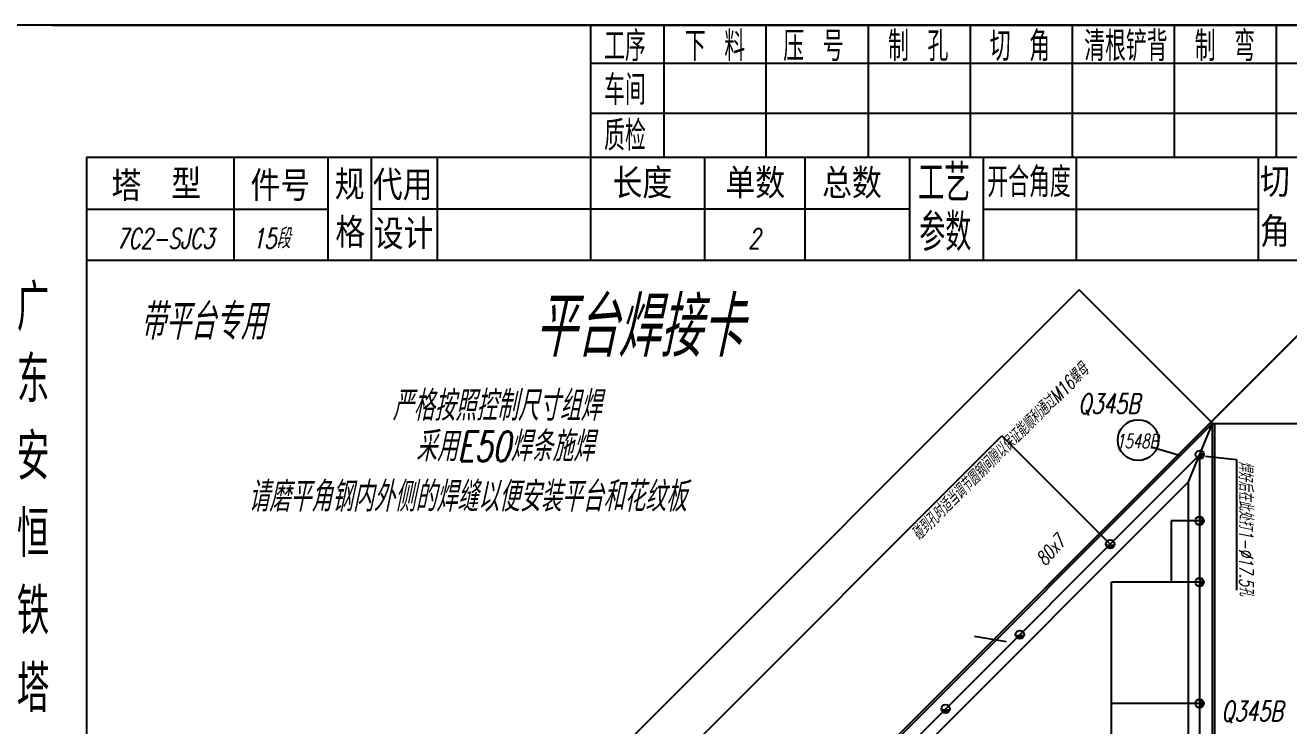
# Model space of a CAD drawing. Header units: millimetres. Extents: x -1378 to 644, y -1773 to 1979.
# Drawn here: x -1078.6 to -888, y -1667.5 to -1561.8 of the extents above; entities that cross this region are included whole.
import ezdxf
from ezdxf.enums import TextEntityAlignment as Align

# ---------------------------------------------------------------- set-up
doc = ezdxf.new("R2010")
doc.units = ezdxf.units.MM
for name, color, linetype in [('1', 7, 'Continuous'), ('11', 7, 'Continuous'), ('12', 7, 'Continuous')]:
    doc.layers.add(name, color=color, linetype=linetype)
doc.styles.add('hz', font='txt.shx', dxfattribs={"width": 0.7, "oblique": 12, "bigfont": 'hztxt.shx'})
doc.dimstyles.new('ISO-25', dxfattribs={"dimscale": 0.001, "dimtxt": 2.5, "dimasz": 2.5, "dimexe": 1.25, "dimexo": 0.625, "dimtad": 1, "dimtxsty": 'Standard', "dimcen": 2.5, "dimadec": 0, "dimazin": 0, "dimtfac": 1, "dimtmove": 0, "dimatfit": 3, "dimfxl": 0, "dimarcsym": 0})
doc.dimstyles.new('ISO-25$0', dxfattribs={"dimscale": 0.001, "dimtxt": 2, "dimasz": 1, "dimexe": 1.25, "dimexo": 0.625, "dimtad": 1, "dimdsep": 46, "dimtxsty": 'Standard', "dimcen": 2.5, "dimclrd": 1, "dimclre": 2, "dimclrt": 6, "dimadec": 0, "dimazin": 0, "dimtfac": 1, "dimtmove": 0, "dimatfit": 0, "dimfxl": 0, "dimarcsym": 0})
doc.dimstyles.new('ISO-25$7', dxfattribs={"dimtxt": 2.5, "dimasz": 0.6, "dimexe": 1.25, "dimexo": 0.625, "dimtad": 1, "dimdsep": 46, "dimtxsty": 'Standard', "dimcen": 2.5, "dimadec": 0, "dimazin": 0, "dimtfac": 1, "dimtmove": 0, "dimatfit": 3, "dimfxl": 0, "dimarcsym": 0})

# ---------------------------------------------------------------- blocks, each defined once
blk = doc.blocks.new('xytfsc')
at = {"color": 243}
for p, q in [((0.2119981069793931, 0.1756660281181865), (-0.08180189302063978, 0.1756660281181865)), ((0.009343547070755576, 0.1756660281181865), (0.009343547070755576, 0.155714770919089)), ((0.02043905911145261, 0.1756660281181865), (0.02043905911145261, 0.1557118104779665)), ((0.03583905911145224, 0.1756660281181865), (0.03583905911145224, 0.1557118104779665)), ((0.05123905911145188, 0.1756660281181865), (0.05123905911145188, 0.1557118104779665)), ((0.0666390591114514, 0.1756660281181865), (0.06663905911145152, 0.1557118104779665)), ((0.08203905911145126, 0.1756660281181865), (0.08203905911145115, 0.1557118104779665)), ((0.09743905911145079, 0.1756660281181865), (0.09743905911145079, 0.1557118104779665)), ((0.1128390591114504, 0.1756660281181865), (0.1128390591114504, 0.1557118104779665)), ((0.1590390591114492, 0.1699052611793964), (0.009343547070755465, 0.1699052611793964)), ((0.1590390591114492, 0.1623816372641632), (0.009343547070755465, 0.1623816372641632)), ((-0.06670189302062168, 0.1556999999999807), (-0.06670189302062168, -0.03041769200676575)), ((0.2069206040023625, 0.1556999999999807), (-0.06670189302062168, 0.1556999999999807)), ((-0.04446205990117902, 0.155710395888902), (-0.04446205990117902, 0.1402103958889274)), ((-0.01376276607479154, 0.1557706927281533), (-0.01376276607479154, 0.1402706927281788)), ((0.009343547070755576, 0.155714770919089), (0.009343547070755576, 0.1402147709191144)), ((0.02656845232527816, 0.1557985932079323), (0.02656845232527816, 0.1402985932079577)), ((0.04170315627649701, 0.1557985932079323), (0.04170315627649701, 0.1402985932079577)), ((0.05749081008329371, 0.1556970395588582), (0.05749081008329371, 0.1401970395588268)), ((0.06860905819851781, 0.1556999999999807), (0.06860905819851781, 0.1401970395588268)), ((0.08264511791261897, 0.1556970395588582), (0.08264511791261897, 0.1401970395588268)), ((0.1101013382460957, 0.1556970395588582), (0.1101013382460957, 0.1401970395588268)), ((-0.03023245648975659, 0.1478930030858255), (-0.06670189302062168, 0.1478930030858255)), ((0.05749081008329371, 0.1479470395588141), (-0.02368604084782133, 0.1479470395588141)), ((0.06860905819851781, 0.1479470395588141), (0.1101013382460957, 0.1479470395588141)), ((0.2070965826822823, 0.1401970395588268), (-0.06670189302062168, 0.1401970395588268)), ((-0.07180189302064888, -0.03550000000000003), (-0.08180189302063978, -0.03550000000000003)), ((-0.07180189302064888, -0.03550000000000003), (0.2119981069793931, -0.03550000000000003))]:
    blk.add_line(p, q, dxfattribs=at)
at = {"color": 25}
for p, q in [((-0.03023245648975659, 0.1401430030857814), (-0.03023245648975659, 0.1556430030858127)), ((-0.02369509745372567, 0.1402529613678912), (-0.02369509745372567, 0.1557529613679225))]:
    blk.add_line(p, q, dxfattribs=at)
at = {"color": 243, "style": 'hz', "width": 0.7}
for s, height, p in [('工序', 0.0045, (0.01141078938846307, 0.1702582894362837)), ('下 料', 0.0045, (0.02359805093865874, 0.1702582894362837)), ('压 号', 0.0045, (0.03844793515955247, 0.1702582894362837)), ('制 孔', 0.0045, (0.05425820382671931, 0.1702582894362837)), ('切 角', 0.0045, (0.06959885115699593, 0.1702582894362837)), ('清根铲背 ', 0.0045, (0.08384982621404846, 0.1702582894362837)), (' 制 弯', 0.0045, (0.0977236024752125, 0.1702582894362837)), ('车间', 0.0045, (0.01141078938846307, 0.1636468545306323)), ('质检', 0.0045, (0.01141078938846307, 0.156762344220953)), ('工艺', 0.0056, (0.0587989906382228, 0.1490577820888024)), ('开合角度', 0.0045, (0.06923366991591651, 0.1497418554182122)), ('参数', 0.0056, (0.05897301172157599, 0.1416372668027879)), ('广', 0.006999999999999999, (-0.07719585007359397, 0.1295954538279165)), ('东', 0.006999999999999999, (-0.07719585007359397, 0.1187447526499018)), ('安', 0.006999999999999999, (-0.07719585007359397, 0.1070945280846008)), ('恒', 0.006999999999999999, (-0.07719585007359397, 0.09542786141794474)), ('铁', 0.006999999999999999, (-0.07719585007359397, 0.08376119475123184)), ('塔', 0.006999999999999999, (-0.07719585007359397, 0.07209452808457578))]:
    blk.add_text(s, height=height, dxfattribs=at).set_placement(p)
at = {"color": 25, "style": 'hz'}
for s, height, p in [('长度', 0.004500000000000001, (0.01268450122748221, 0.1495456455800895)), ('切', 0.0045, (0.1103860914289777, 0.1497265722913557)), ('件号', 0.004500000000000001, (-0.04194006886487556, 0.149165076108331)), ('规', 0.0045, (-0.02922751466766782, 0.1493373910887062)), ('代用', 0.0045, (-0.02348416342917459, 0.1492692985372759)), ('格', 0.0045, (-0.02914508603325372, 0.1421256806360265)), ('设计', 0.0045, (-0.02335299900025289, 0.1418915802476153)), ('角', 0.0045, (0.1103860914289777, 0.1422265722913625))]:
    blk.add_text(s, height=height, dxfattribs=at).set_placement(p)
at = {"color": 243, "style": 'hz'}
for s, p in [('单数', (0.02972464180217516, 0.1495488179195508)), ('总数', (0.04431395269088456, 0.1495432887106308)), ('塔', (-0.06291316232997757, 0.1491330645802254)), ('型', (-0.05389800470524675, 0.1494323354525722))]:
    blk.add_text(s, height=0.0045, dxfattribs=at).set_placement(p)
blk = doc.blocks.new('*D160')
at = {"color": 0, "lineweight": -2}
for p, q in [((-919.5798180149565, -1601.754759241335), (-1028.189818837949, -1710.364760064327)), ((-899.6628055403584, -1621.668236182028), (-919.57893413148, -1601.752107590906)), ((-1008.276341897257, -1730.281772538925), (-1028.192470488379, -1710.365643947803))]:
    blk.add_line(p, q, dxfattribs=at)
at = {"color": 0}
for points in [[(-919.580112642782, -1601.75446461351), (-919.579523387131, -1601.755053869161), (-919.5780502480035, -1601.752991474382)], [(-1028.190113465775, -1710.364465436501), (-1028.189524210124, -1710.365054692152), (-1028.191586604902, -1710.36652783128)]]:
    blk.add_solid(points, dxfattribs=at)
at = {"layer": 'Defpoints', "color": 0}
for p in [(-899.6623635986201, -1621.668678123766), (-1028.191586604902, -1710.36652783128), (-1008.275899955519, -1730.282214480663)]:
    blk.add_point(p, dxfattribs=at)
at = {"color": 0, "insert": (-973.8861442516672, -1656.058433827616), "char_height": 0.0025, "attachment_point": 5, "rotation": 44.99999999999969}
blk.add_mtext('{\\f宋体|b0|i0|c134|p54;2254}', dxfattribs=at)
blk = doc.blocks.new('*D161')
at = {"color": 0, "lineweight": -2}
for p, q in [((-953.968689835317, -1675.975004360491), (-877.0483487002305, -1599.054663225446)), ((-822.2064935361558, -1653.898286156503), (-877.047464816754, -1599.057314875875)), ((-899.1241830208128, -1730.819511175025), (-822.2038418857262, -1653.899170039979))]:
    blk.add_line(p, q, dxfattribs=at)
at = {"color": 0}
for points in [[(-877.0471701889285, -1599.05702024805), (-877.0477594445795, -1599.057609503701), (-877.049232583707, -1599.055547108922)], [(-822.2061989083303, -1653.897991528677), (-822.2067881639813, -1653.898580784329), (-822.2047257692027, -1653.900053923456)]]:
    blk.add_solid(points, dxfattribs=at)
at = {"layer": 'Defpoints', "color": 0}
for p in [(-877.049232583707, -1599.055547108922), (-953.9691317770553, -1675.975446302229), (-899.124624962551, -1730.819953116763)]:
    blk.add_point(p, dxfattribs=at)
at = {"color": 0, "insert": (-849.6256533512402, -1626.476474690975), "char_height": 0.0025, "attachment_point": 5, "rotation": 314.9999999999846}
blk.add_mtext('{\\f宋体|b0|i0|c134|p54;1139}', dxfattribs=at)
blk = doc.blocks.new('*D162')
at = {"color": 0, "lineweight": -2}
for p, q in [((-1004.083903625928, -1696.644432302846), (-931.2331560819625, -1623.793684758888)), ((-914.9011829450137, -1640.122122361932), (-931.232272198486, -1623.791033108458)), ((-987.7554660228852, -1712.976405439797), (-1004.086555276358, -1696.645316186323))]:
    blk.add_line(p, q, dxfattribs=at)
at = {"color": 0}
for points in [[(-931.233450709788, -1623.793390131062), (-931.232861454137, -1623.793979386713), (-931.2313883150096, -1623.791916991935)], [(-1004.084198253754, -1696.644137675021), (-1004.083608998103, -1696.644726930672), (-1004.085671392881, -1696.646200069799)]]:
    blk.add_solid(points, dxfattribs=at)
at = {"layer": 'Defpoints', "color": 0}
for p in [(-931.2313883150096, -1623.791916991935), (-914.9007410032755, -1640.122564303671), (-987.755024081147, -1712.976847381535)]:
    blk.add_point(p, dxfattribs=at)
at = {"color": 0, "insert": (-968.2469829316349, -1660.804859958127), "char_height": 0.0025, "attachment_point": 5, "rotation": 44.99999999999705}
blk.add_mtext('{\\f宋体|b0|i0|c134|p54;300}x{\\f宋体|b0|i0|c134|p54;6}', dxfattribs=at)
blk = doc.blocks.new('*D164')
at = {"color": 0, "lineweight": -2}
for p, q in [((-899.123999962551, -1621.891416759834), (-883.3933572087692, -1621.891416759834)), ((-883.3946072087692, -1621.893916759834), (-883.3946072087692, -1730.817453116763)), ((-899.123999962551, -1730.819953116763), (-883.3933572087692, -1730.819953116763))]:
    blk.add_line(p, q, dxfattribs=at)
at = {"color": 0}
for points in [[(-883.3950238754359, -1621.893916759834), (-883.3941905421026, -1621.893916759834), (-883.3946072087692, -1621.891416759834)], [(-883.3950238754359, -1730.817453116763), (-883.3941905421026, -1730.817453116763), (-883.3946072087692, -1730.819953116763)]]:
    blk.add_solid(points, dxfattribs=at)
at = {"layer": 'Defpoints', "color": 0}
for p in [(-899.124624962551, -1621.891416759834), (-899.124624962551, -1730.819953116763), (-883.3946072087692, -1730.819953116763)]:
    blk.add_point(p, dxfattribs=at)
at = {"color": 0, "insert": (-883.396482208769, -1681.273929777628), "char_height": 0.0025, "attachment_point": 5, "rotation": 90}
blk.add_mtext('{\\f宋体|b0|i0|c134|p54;1599}', dxfattribs=at)
blk = doc.blocks.new('*D166')
at = {"color": 0, "lineweight": -2}
blk.add_arc((-899.124624962551, -1730.819953116763), 14.83989622571061, 90.00965232146994, 179.99034767853, dxfattribs=at)
at = {"color": 0}
for points in [[(-899.1271249976387, -1715.979640434968), (-899.127124927445, -1715.980473768298), (-899.1246249625508, -1715.980056891052)], [(-913.9641043110154, -1730.817453151868), (-913.9649376443456, -1730.817453081675), (-913.9645211882614, -1730.819953116763)]]:
    blk.add_solid(points, dxfattribs=at)
at = {"layer": 'Defpoints', "color": 0}
for p in [(-899.1246249625508, -1621.891416759834), (-911.9763520835411, -1723.400005003907), (-1008.05316131945, -1730.819953116763), (-899.124624962551, -1730.819953116763), (-899.124624962551, -1730.819953116763)]:
    blk.add_point(p, dxfattribs=at)
at = {"color": 0, "insert": (-907.8491688643235, -1718.813267195062), "char_height": 0.0025, "attachment_point": 5, "rotation": 36.00367271152734}
blk.add_mtext('90°', dxfattribs=at)
blk = doc.blocks.new('*D167')
at = {"color": 0, "lineweight": -2}
for p, q in [((-975.9894284714038, -1697.995742996551), (-884.464375701495, -1606.470690226635)), ((-851.7355205373822, -1639.201313157698), (-884.4634918180186, -1606.473341877064)), ((-943.2579216568618, -1730.727249811091), (-851.7328688869527, -1639.202197041175))]:
    blk.add_line(p, q, dxfattribs=at)
at = {"color": 0}
for points in [[(-884.4631971901931, -1606.473047249239), (-884.4637864458441, -1606.47363650489), (-884.4652595849715, -1606.471574110111)], [(-851.7352259095567, -1639.201018529873), (-851.7358151652077, -1639.201607785524), (-851.7337527704292, -1639.203080924651)]]:
    blk.add_solid(points, dxfattribs=at)
at = {"layer": 'Defpoints', "color": 0}
for p in [(-884.4652595849715, -1606.471574110111), (-975.9898704131421, -1697.996184938289), (-943.2583635986, -1730.727691752829)]:
    blk.add_point(p, dxfattribs=at)
at = {"color": 0, "insert": (-868.0981803524857, -1622.836001692167), "char_height": 0.0025, "attachment_point": 5, "rotation": 315.00000000000216}
blk.add_mtext('{\\f宋体|b0|i0|c134|p54;700}', dxfattribs=at)
blk = doc.blocks.new('*D177')
at = {"layer": '1', "color": 2, "lineweight": -2}
for p, q in [((-901.4020081803402, -1664.142863616715), (-914.6969242917472, -1664.142863616715)), ((-901.4020081803402, -1676.927389034514), (-914.6969242917472, -1676.927389034514))]:
    blk.add_line(p, q, dxfattribs=at)
at = {"layer": '1', "color": 1, "lineweight": -2}
blk.add_line((-914.6956742917472, -1676.926389034514), (-914.6956742917472, -1664.143863616714), dxfattribs=at)
at = {"layer": '1', "color": 1}
for points in [[(-914.6958409584139, -1664.143863616714), (-914.6955076250805, -1664.143863616714), (-914.6956742917472, -1664.142863616715)], [(-914.6958409584139, -1676.926389034514), (-914.6955076250805, -1676.926389034514), (-914.6956742917472, -1676.927389034514)]]:
    blk.add_solid(points, dxfattribs=at)
at = {"layer": 'Defpoints', "color": 0}
for p in [(-914.6956742917472, -1664.142863616715), (-901.4013831803402, -1664.142863616715), (-901.4013831803402, -1676.927389034514)]:
    blk.add_point(p, dxfattribs=at)
at = {"layer": '1', "color": 6, "insert": (-914.697299291747, -1670.535126325614), "char_height": 0.002, "attachment_point": 5, "rotation": 90}
blk.add_mtext('250', dxfattribs=at)
blk = doc.blocks.new('*D178')
at = {"layer": '1', "color": 2, "lineweight": -2}
for p, q in [((-901.4020081803402, -1645.856618029592), (-914.6969242917472, -1645.856618029592)), ((-901.4020081803402, -1664.142863616714), (-914.6969242917472, -1664.142863616714))]:
    blk.add_line(p, q, dxfattribs=at)
at = {"layer": '1', "color": 1, "lineweight": -2}
blk.add_line((-914.6956742917472, -1664.141863616714), (-914.6956742917472, -1645.857618029592), dxfattribs=at)
at = {"layer": '1', "color": 1}
for points in [[(-914.6958409584139, -1645.857618029592), (-914.6955076250805, -1645.857618029592), (-914.6956742917472, -1645.856618029592)], [(-914.6958409584139, -1664.141863616714), (-914.6955076250805, -1664.141863616714), (-914.6956742917472, -1664.142863616714)]]:
    blk.add_solid(points, dxfattribs=at)
at = {"layer": 'Defpoints', "color": 0}
for p in [(-914.6956742917472, -1645.856618029592), (-901.4013831803402, -1645.856618029592), (-901.4013831803402, -1664.142863616714)]:
    blk.add_point(p, dxfattribs=at)
at = {"layer": '1', "color": 6, "insert": (-914.697299291747, -1654.999740823153), "char_height": 0.002, "attachment_point": 5, "rotation": 90}
blk.add_mtext('250', dxfattribs=at)
blk = doc.blocks.new('*D179')
at = {"layer": '1', "color": 2, "lineweight": -2}
for p, q in [((-901.4020081803402, -1636.604727881433), (-905.7112544470971, -1636.604727881433)), ((-901.4020081803402, -1645.856618029593), (-905.7112544470971, -1645.856618029593))]:
    blk.add_line(p, q, dxfattribs=at)
at = {"layer": '1', "color": 1, "lineweight": -2}
blk.add_line((-905.710004447097, -1636.605727881433), (-905.710004447097, -1645.855618029593), dxfattribs=at)
at = {"layer": '1', "color": 1}
for points in [[(-905.7101711137637, -1636.605727881433), (-905.7098377804303, -1636.605727881433), (-905.710004447097, -1636.604727881433)], [(-905.7101711137637, -1645.855618029593), (-905.7098377804303, -1645.855618029593), (-905.710004447097, -1645.856618029593)]]:
    blk.add_solid(points, dxfattribs=at)
at = {"layer": 'Defpoints', "color": 0}
for p in [(-901.4013831803402, -1636.604727881433), (-905.710004447097, -1645.856618029593), (-901.4013831803402, -1645.856618029593)]:
    blk.add_point(p, dxfattribs=at)
at = {"layer": '1', "color": 6, "insert": (-905.7116294470968, -1641.230672955513), "char_height": 0.002, "attachment_point": 5, "rotation": 90}
blk.add_mtext('200', dxfattribs=at)

msp = doc.modelspace()

# ---------------------------------------------------------------- hatches: boundary and pattern name
h = msp.add_hatch(color=256)
h.paths.add_polyline_path([(-900.7518219468955, -1626.606375847157), (-901.3926249625376, -1626.606375847157), (-901.3926249625376, -1627.247178862799, 0.414213562373095)])
h.paths.add_polyline_path([(-900.8473341422678, -1626.269795357242), (-901.2036249625316, -1626.417375847152), (-901.3926249625376, -1626.606375847157), (-900.7518219468955, -1626.606375847157, 0.1391392372976045)])
h.paths.add_polyline_path([(-901.3926249625376, -1625.965572831516), (-901.3926249625376, -1626.495662210429), (-901.2036249625316, -1626.417375847152), (-900.9395088047518, -1626.15325968937, 0.198912367380411)])
h = msp.add_hatch(color=256)
h.paths.add_polyline_path([(-900.760580164698, -1636.604727881433), (-901.4013831803402, -1636.604727881433), (-901.4013831803402, -1637.245530897104, 0.414213562373095)])
h.paths.add_polyline_path([(-900.8560923600703, -1636.268147391518), (-901.2123831803626, -1636.415727881427), (-901.4013831803402, -1636.604727881433), (-900.760580164698, -1636.604727881433, 0.1391392372976045)])
h.paths.add_polyline_path([(-901.4013831803402, -1635.963924865791), (-901.4013831803402, -1636.494014244734), (-901.2123831803626, -1636.415727881456), (-900.9482670225827, -1636.151611723675, 0.198912367380411)])
h = msp.add_hatch(color=256)
h.paths.add_polyline_path([(-914.9007410032755, -1640.763367319341), (-914.9007410032754, -1640.122564303671), (-914.2599379876048, -1640.122564303671, -0.414213562373095)])
h.paths.add_polyline_path([(-915.2373214931617, -1640.667855123967), (-915.089741003253, -1640.311564303676), (-914.9007410032754, -1640.122564303671), (-914.9007410032755, -1640.763367319341, -0.1391392372976045)])
h.paths.add_polyline_path([(-915.5415440189175, -1640.122564303671), (-915.0114546399765, -1640.122564303671), (-915.089741003253, -1640.311564303676), (-915.3538571610329, -1640.575680461458, -0.198912367380411)])
h = msp.add_hatch(color=256)
h.paths.add_polyline_path([(-900.760580164698, -1645.856618029593), (-901.4013831803402, -1645.856618029593), (-901.4013831803402, -1646.497421045264, 0.414213562373095)])
h.paths.add_polyline_path([(-900.8560923600703, -1645.520037539682), (-901.2123831803626, -1645.667618029587), (-901.4013831803402, -1645.856618029593), (-900.760580164698, -1645.856618029593, 0.1391392372976045)])
h.paths.add_polyline_path([(-901.4013831803402, -1645.215815013951), (-901.4013831803402, -1645.745904392894), (-901.2123831803626, -1645.667618029616), (-900.9482670225827, -1645.403501871839, 0.198912367380411)])
h = msp.add_hatch(color=256)
h.paths.add_polyline_path([(-928.5398020613309, -1654.402428377394), (-928.5398020613309, -1653.761625361723), (-927.8989990456603, -1653.761625361723, -0.414213562373095)])
h.paths.add_polyline_path([(-928.8763825512171, -1654.306916182024), (-928.7288020613084, -1653.950625361733), (-928.5398020613309, -1653.761625361723), (-928.5398020613309, -1654.402428377394, -0.1391392372976045)])
h.paths.add_polyline_path([(-929.180605076973, -1653.761625361723), (-928.650515698032, -1653.761625361723), (-928.7288020613084, -1653.950625361733), (-928.9929182190883, -1654.21474151951, -0.198912367380411)])
h = msp.add_hatch(color=256)
h.paths.add_polyline_path([(-900.760580164698, -1664.142863616715), (-901.4013831803402, -1664.142863616715), (-901.4013831803402, -1664.783666632356, 0.414213562373095)])
h.paths.add_polyline_path([(-900.8560923600703, -1663.8062831268), (-901.2123831803626, -1663.953863616709), (-901.4013831803402, -1664.142863616715), (-900.760580164698, -1664.142863616715, 0.1391392372976045)])
h.paths.add_polyline_path([(-901.4013831803402, -1663.502060601044), (-901.4013831803402, -1664.032149979987), (-901.2123831803626, -1663.953863616709), (-900.9482670225827, -1663.689747458928, 0.198912367380411)])
h = msp.add_hatch(color=256)
h.paths.add_polyline_path([(-939.7362534875617, -1665.598879803623), (-939.7362534875616, -1664.958076787952), (-939.095450471891, -1664.958076787952, -0.414213562373095)])
h.paths.add_polyline_path([(-940.072833977448, -1665.503367608249), (-939.9252534875392, -1665.147076787958), (-939.7362534875616, -1664.958076787952), (-939.7362534875617, -1665.598879803623, -0.1391392372976045)])
h.paths.add_polyline_path([(-940.3770565032038, -1664.958076787952), (-939.8469671242627, -1664.958076787952), (-939.9252534875392, -1665.147076787958), (-940.1893696453191, -1665.411192945736, -0.198912367380411)])

# ---------------------------------------------------------------- linework, layer by layer
for p, q in [((-899.4396249625515, -1621.891416759833), (-899.6623635986202, -1621.668678123764)), ((-899.4396249625515, -1621.891416759833), (-899.124624962551, -1621.891416759833)), ((-904.2964683117111, -1626.815365690074), (-908.708540343921, -1625.496103669401))]:
    msp.add_line(p, q)
for centre, radius in [((-910.6887282560456, -1624.41986403115), 3.078473194832259), ((-901.3926249625376, -1626.606375847156), 0.6408030156517271), ((-901.4013831803402, -1636.604727881433), 0.6408030156517271), ((-914.9007410032754, -1640.12256430367), 0.6408030156517271), ((-901.4013831803402, -1645.856618029594), 0.6408030156517271), ((-928.5398020613308, -1653.761625361724), 0.6408030156517271), ((-939.7362534875615, -1664.95807678795), 0.6408030156517271), ((-901.4013831803402, -1664.142863616714), 0.6408030156517271)]:
    msp.add_circle(centre, radius)
at = {"layer": '11', "color": 6, "linetype": 'Continuous'}
for p, q in [((-899.6623635986202, -1621.668678123764), (-1008.275899955519, -1730.282214480663)), ((-899.4396249625515, -1621.891416759833), (-1008.05316131945, -1730.50495311676)), ((-899.4396249625515, -1686.463475844586), (-899.4396249625515, -1621.891416759833)), ((-899.124624962551, -1730.81995311676), (-899.124624962551, -1621.891416759833)), ((-901.3926249625376, -1626.606375847156), (-1003.527202232133, -1728.740953116752)), ((-901.3926249625376, -1685.654516757292), (-901.3926249625376, -1626.606375847156)), ((-903.0936249625347, -1630.712953116752), (-999.231624962531, -1726.850953116749)), ((-903.0936249625347, -1684.94993948769), (-903.0936249625347, -1630.712953116752)), ((-930.5370272621167, -1654.859823602432), (-935.3886488778733, -1654.043319545475))]:
    msp.add_line(p, q, dxfattribs=at)
at = {"layer": '11', "color": 4, "linetype": 'Continuous'}
msp.add_line((-903.0936249625347, -1630.712953116752), (-899.4396249625515, -1621.891416759833), dxfattribs=at)

# ---------------------------------------------------------------- block references
at = {"layer": '1', "color": 134, "xscale": 1000, "yscale": 1000, "zscale": 1000}
msp.add_blockref('xytfsc', (-1002.68026146645, -1526.33912905534), dxfattribs=at)
msp.add_blockref('xytfsc', (-1002.68026146645, -1526.33912905534), dxfattribs=at)
at = {"layer": '1', "color": 7, "xscale": 1000, "yscale": 1000, "zscale": 1000}
msp.add_blockref('xytfsc', (-1002.68026146645, -1737.505157173526), dxfattribs=at)

# ---------------------------------------------------------------- texts
at = {"color": 134, "style": 'hz', "oblique": 12, "width": 0.7}
msp.add_text('带平台专用', height=5.4, dxfattribs=at).set_placement((-1042.383451098424, -1609.259738430825), align=Align.RIGHT)
at = {"layer": '1', "color": 7, "style": 'hz', "oblique": 12, "width": 0.7}
for s, p in [('7C2-SJC3', (-1057.48026146645, -1595.505157173523)), ('2', (-968.5802614664544, -1595.50515717353))]:
    msp.add_text(s, height=3, dxfattribs=at).set_placement(p, align=Align.CENTER)
at = {"layer": '1', "color": 134, "style": 'hz', "oblique": 12, "width": 0.7}
msp.add_text('15段', height=3, dxfattribs=at).set_placement((-1041.48026146643, -1595.50515717353), align=Align.CENTER)
at = {"layer": '12', "color": 173, "style": 'hz', "oblique": 12, "width": 0.7}
for s, height, p in [('平台焊接卡', 9.000000000000002, (-986.0985297256923, -1606.873786038388)), ('严格按照控制尺寸组焊', 4.500000000000001, (-1007.474709855953, -1619.009290969412)), ('Q345B', 3, (-915.090670800422, -1619.072742957993)), ('采用E50焊条施焊', 4.500000000000001, (-1006.24890760636, -1625.134015018115)), ('1548B', 2.1, (-910.8206721536737, -1624.565842808944)), ('请磨平角钢内外侧的焊缝以便安装平台和花纹板', 4.500000000000001, (-1011.905802261425, -1632.722780308736)), ('Q345B', 3, (-893.5024598479208, -1665.454923522215))]:
    msp.add_text(s, height=height, dxfattribs=at).set_placement(p, align=Align.MIDDLE)
for s, rotation, p in [('碰到孔时适当调节圆钢间隙以保证能顺利通过M16螺母', 44.91776710338914, (-931.5824468510505, -1626.085703997088)), ('焊好后在此处打1-%%C17.5孔', 270.4115335193036, (-894.2990683446772, -1637.761970001488)), ('80x7', 48.52941406051765, (-923.889599779327, -1641.007307855172))]:
    msp.add_text(s, height=2.1, rotation=rotation, dxfattribs=at).set_placement(p, align=Align.MIDDLE)

# ---------------------------------------------------------------- dimensions: what is measured, and where the dimension line sits
for p1, p2, distance, text, picture, middle in [((-899.124624962551, -1730.819953116763), (-953.9691317770553, -1675.975446302229), -108.7811646555754, '{\\f宋体|b0|i0|c134|p54;1139}', '*D161', (-849.6256533512402, -1626.476474690975)), ((-899.6623635986202, -1621.668678123766), (-1008.275899955519, -1730.282214480663), -28.165034163530255, '{\\f宋体|b0|i0|c134|p54;2254}', '*D160', (-973.8861442516672, -1656.058433827616)), ((-943.2583635985998, -1730.727691752829), (-975.9898704131422, -1697.996184938289), -129.4353459241235, '{\\f宋体|b0|i0|c134|p54;700}', '*D167', (-868.0981803524857, -1622.836001692167))]:
    dim = msp.add_aligned_dim(p1=p1, p2=p2, distance=distance, text=text, dimstyle='ISO-25')
    dim.commit()
    dim.dimension.update_dxf_attribs({"geometry": picture, "text_midpoint": middle})
dim = msp.add_angular_dim_2l(base=(-911.9763520835411, -1723.400005003907), line1=((-899.124624962551, -1730.819953116763), (-1008.05316131945, -1730.819953116763)), line2=((-899.124624962551, -1730.819953116763), (-899.124624962551, -1621.891416759834)), dimstyle='ISO-25')
dim.commit()
dim.dimension.update_dxf_attribs({"geometry": '*D166', "text_midpoint": (-907.8480666697425, -1718.814784031277), "dimtype": 162})
for base, p1, p2, angle, text, picture, middle in [((-883.3946072087692, -1730.819953116763), (-899.124624962551, -1621.891416759834), (-899.124624962551, -1730.819953116763), 270, '{\\f宋体|b0|i0|c134|p54;1599}', '*D164', (-883.394607208769, -1681.273929777628)), ((-931.2313883150096, -1623.791916991935), (-987.7550240811471, -1712.976847381535), (-914.9007410032754, -1640.122564303671), 44.99999999999696, '{\\f宋体|b0|i0|c134|p54;300}x{\\f宋体|b0|i0|c134|p54;6}', '*D162', (-968.2456571064201, -1660.806185783342))]:
    dim = msp.add_linear_dim(base=base, p1=p1, p2=p2, angle=angle, text=text, dimstyle='ISO-25')
    dim.commit()
    dim.dimension.update_dxf_attribs({"geometry": picture, "text_midpoint": middle, "dimtype": 161})
at = {"layer": '1', "color": 7}
for base, p1, p2, text, picture, middle in [((-905.710004447097, -1645.856618029593), (-901.4013831803402, -1636.604727881433), (-901.4013831803402, -1645.856618029593), '200', '*D179', (-905.7116294470968, -1641.230672955513)), ((-914.6956742917472, -1645.856618029592), (-901.4013831803402, -1664.142863616714), (-901.4013831803402, -1645.856618029592), '250', '*D178', (-914.697299291747, -1654.999740823153)), ((-914.6956742917472, -1664.142863616715), (-901.4013831803402, -1676.927389034514), (-901.4013831803402, -1664.142863616715), '250', '*D177', (-914.697299291747, -1670.535126325614))]:
    dim = msp.add_linear_dim(base=base, p1=p1, p2=p2, angle=90, text=text, dimstyle='ISO-25$0', override={"dimzin": 0}, dxfattribs=at)
    dim.commit()
    dim.dimension.update_dxf_attribs({"geometry": picture, "text_midpoint": middle})

# ---------------------------------------------------------------- leaders
msp.add_leader([(-900.5218500091962, -1626.850975477366), (-895.8257562369715, -1627.325524767341), (-895.8257562369715, -1647.062269181559)], dimstyle='ISO-25$7', override={"dimgap": 0.625, "dimtad": 0})

doc.saveas('drawing.dxf')
